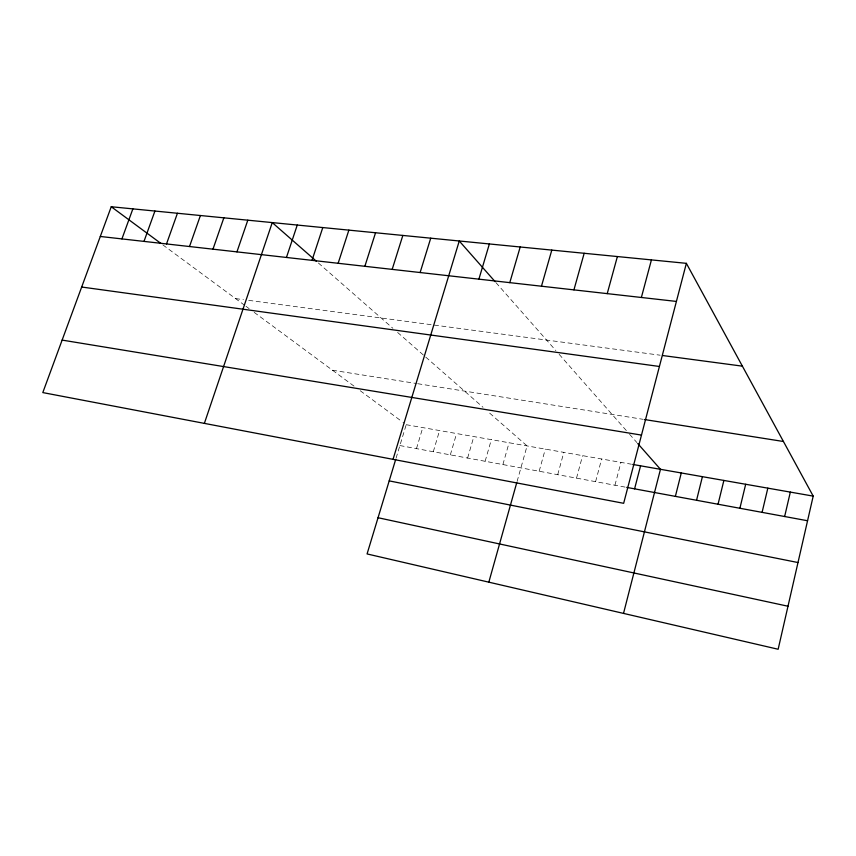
<?xml version="1.0" encoding="UTF-8"?>
<svg xmlns="http://www.w3.org/2000/svg" width="856" height="856" viewBox="0 0 856 856"><rect width="100%" height="100%" fill="white"/><g stroke="black" fill="none" stroke-linecap="round" stroke-linejoin="round"><path stroke-width="0.64" stroke-dasharray="4.28 3.21" d="M614.95 485.224L620.964 462.379M595.594 481.661L601.64 458.987M576.516 478.14L582.594 455.649M557.716 474.673L563.826 452.353M539.173 471.249L545.315 449.111M517.088 481.489L527.071 445.912L488.573 412.164M502.889 464.562L509.085 442.755M485.127 461.277L491.344 439.642M467.611 458.046L473.85 436.571M450.331 454.868L456.59 433.543M433.286 451.722L439.567 430.557M416.476 448.619L422.778 427.604M396.082 458.131L406.215 424.704L403.026 422.35M235.55 298.594L243.436 299.643M248.689 300.349L660.137 355.197M332.513 370.241L416.412 383.499M417.685 383.702L643.156 419.322M406.215 424.704L631.428 464.22M399.891 445.559L625.426 487.16M162.875 244.902L244.955 305.539M245.993 306.32L249.128 308.631M254.179 312.365L354.288 386.334M360.237 390.732L401.967 421.569M318.389 263.006L392.893 328.308M397.623 332.449L424.779 356.257M425.732 357.091L483.009 407.285M495.988 282.651L555.876 350.618M559.139 354.32L627.191 431.542M629.567 434.249L636.907 442.573"/><path stroke-width="1.28" d="M686.362 263.338L623.66 503.307L42.8 392.583L111.248 206.745L686.362 263.338L813.2 496.116L778.147 649.255L367.074 553.939L395.707 459.394M784.642 516.521L790.334 492.104M762.086 512.37L767.832 488.155M739.894 508.271L745.683 484.261M718.045 504.248L723.876 480.441M696.549 500.279L702.412 476.674M675.373 496.373L681.28 472.961M623.521 613.399L660.468 469.313L637.763 443.547M634.585 488.851L640.577 465.825M641.369 297.481L651.427 259.903M607.225 293.629L617.379 256.554M488.83 582.166L516.735 482.72M573.927 289.874L584.177 253.28M541.463 286.214L551.799 250.102M509.791 282.64L520.202 246.988M478.889 279.163L489.375 243.949M393.043 459.34L459.265 240.996L495.121 281.667M420.125 272.529L430.729 238.182M392.176 269.383L402.834 235.443M364.859 266.302L375.549 232.757M338.141 263.284L348.874 230.125M312.012 260.342L322.787 227.568M286.45 257.463L297.257 225.053M204.37 423.378L272.262 222.592L316.485 261.337M236.941 251.878L247.812 220.185M212.973 249.171L223.855 217.831M189.508 246.528L200.411 215.519M166.513 243.939L177.438 213.262M143.99 241.403L154.925 211.047M121.927 238.91L132.873 208.875M100.302 236.47L676.411 301.43M662.737 355.54L742.387 366.154M81.673 287.028L659.409 366.475M644.472 419.536L783.433 441.493M62.135 340.1L641.486 435.094M632.734 464.444L813.2 496.116M626.731 487.396L807.561 520.748M389.202 480.879L797.995 562.542M378.042 517.72L787.991 606.23M111.248 206.745L160.832 243.382"/></g></svg>
